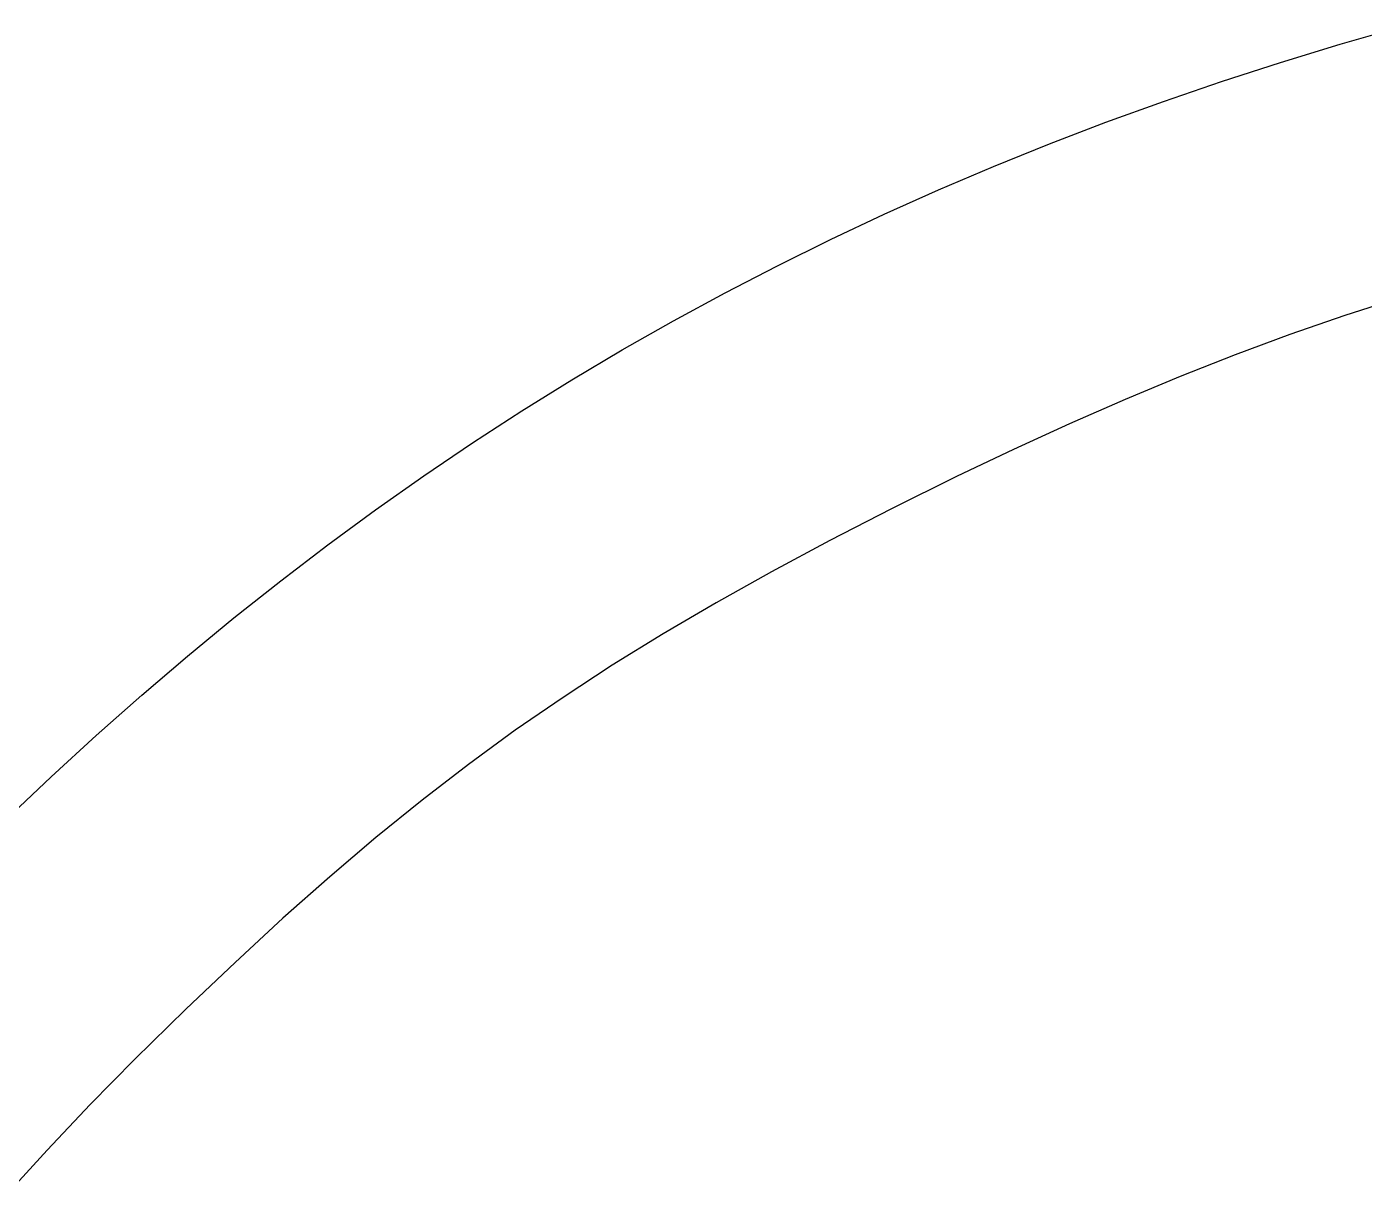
# Model space of a CAD drawing. Extents: x 0 to 2298, y -1901 to 396.
# Drawn here: x 221.5 to 440.3, y 162.9 to 354.4 of the extents above; entities that cross this region are included whole.
import ezdxf

# ---------------------------------------------------------------- set-up
doc = ezdxf.new("R2010")
doc.units = 0

msp = doc.modelspace()

# ---------------------------------------------------------------- linework, layer by layer
at = {"layer": 'Layer 1'}
for p, q in [((436.429712, 351.512843), (446.356899, 354.36567)), ((426.642095, 348.524345), (436.429712, 351.512843)), ((416.990922, 345.398428), (426.642095, 348.524345)), ((407.473064, 342.133348), (416.990922, 345.398428)), ((398.085394, 338.727356), (407.473064, 342.133348)), ((388.824784, 335.178707), (398.085394, 338.727356)), ((379.688105, 331.485654), (388.824784, 335.178707)), ((370.67223, 327.646451), (379.688105, 331.485654)), ((361.774031, 323.659352), (370.67223, 327.646451)), ((352.990381, 319.522609), (361.774031, 323.659352)), ((344.318151, 315.234477), (352.990381, 319.522609)), ((335.754214, 310.793209), (344.318151, 315.234477)), ((327.295441, 306.197059), (335.754214, 310.793209)), ((446.167725, 309.993546), (437.163883, 307.070248)), ((437.163883, 307.070248), (428.188641, 303.951977)), ((318.938705, 301.44428), (327.295441, 306.197059)), ((428.188641, 303.951977), (419.218603, 300.630933)), ((310.680879, 296.533126), (318.938705, 301.44428)), ((419.218603, 300.630933), (410.230372, 297.099317)), ((302.518833, 291.461851), (310.680879, 296.533126)), ((410.230372, 297.099317), (401.200552, 293.349331)), ((401.200552, 293.349331), (392.105748, 289.373176)), ((294.449441, 286.228707), (302.518833, 291.461851)), ((392.105748, 289.373176), (382.922563, 285.163052)), ((286.469575, 280.831949), (294.449441, 286.228707)), ((382.922563, 285.163052), (373.6276, 280.71116)), ((278.576106, 275.26983), (286.469575, 280.831949)), ((373.6276, 280.71116), (362.963874, 275.418732)), ((270.765907, 269.540604), (278.576106, 275.26983)), ((362.963874, 275.418732), (352.892866, 270.243285)), ((263.03585, 263.642525), (270.765907, 269.540604)), ((352.892866, 270.243285), (343.352182, 265.140626)), ((343.352182, 265.140626), (334.279431, 260.066562)), ((255.382808, 257.573845), (263.03585, 263.642525)), ((334.279431, 260.066562), (325.612222, 254.976897)), ((247.803651, 251.332819), (255.382808, 257.573845)), ((325.612222, 254.976897), (317.288163, 249.82744)), ((240.295253, 244.917699), (247.803651, 251.332819)), ((317.288163, 249.82744), (309.244861, 244.573996)), ((232.854486, 238.326741), (240.295253, 244.917699)), ((309.244861, 244.573996), (301.419925, 239.172373)), ((301.419925, 239.172373), (293.750963, 233.578375)), ((225.478221, 231.558196), (232.854486, 238.326741)), ((293.750963, 233.578375), (286.175584, 227.747809)), ((218.163332, 224.61032), (225.478221, 231.558196)), ((286.175584, 227.747809), (278.631396, 221.636483)), ((278.631396, 221.636483), (271.056006, 215.200202)), ((271.056006, 215.200202), (263.387024, 208.394773)), ((263.387024, 208.394773), (255.562056, 201.176002)), ((255.562056, 201.176002), (247.518712, 193.499696)), ((247.518712, 193.499696), (239.1946, 185.32166)), ((239.1946, 185.32166), (231.879381, 177.907973)), ((231.879381, 177.907973), (224.804303, 170.445216)), ((224.804303, 170.445216), (217.939145, 162.889521))]:
    msp.add_line(p, q, dxfattribs=at)

doc.saveas('drawing.dxf')
